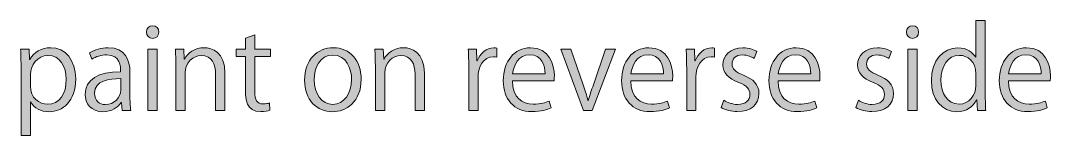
# Model space of a CAD drawing. Header units: millimetres. Extents: x 0 to 329, y 57 to 300.
# Drawn here: x 46.74 to 88.71, y 57.39 to 62.08 of the extents above; entities that cross this region are included whole.
import ezdxf

# ---------------------------------------------------------------- set-up
doc = ezdxf.new("R2010")
doc.units = ezdxf.units.MM
doc.header["$MEASUREMENT"] = 0
doc.layers.get('0').update_dxf_attribs({"lineweight": 0})

# ---------------------------------------------------------------- blocks, each defined once
blk = doc.blocks.new('Block_1')
at = {"true_color": 0x000000, "transparency": 33554687}
h = blk.add_hatch(color=18, dxfattribs=at)
h.dxf.hatch_style = 2
edge = h.paths.add_edge_path()
edge.add_spline(control_points=[(52.312, 58.408), (52.312, 58.408), (51.931, 58.408), (51.931, 58.408), (51.931, 58.408), (51.931, 60.908), (51.931, 60.908), (51.931, 60.908), (52.312, 60.908), (52.312, 60.908), (52.312, 60.908), (52.312, 58.408), (52.312, 58.408)], knot_values=[0, 0, 0, 0, 1, 1, 1, 2, 2, 2, 3, 3, 3, 4, 4, 4, 4], degree=3, periodic=0)
edge = h.paths.add_edge_path()
edge.add_spline(control_points=[(52.119, 61.348), (51.972, 61.348), (51.871, 61.463), (51.871, 61.61), (51.871, 61.752), (51.977, 61.867), (52.124, 61.867), (52.275, 61.867), (52.371, 61.752), (52.371, 61.61), (52.371, 61.449), (52.266, 61.348), (52.119, 61.348)], knot_values=[0, 0, 0, 0, 1, 1, 1, 2, 2, 2, 3, 3, 3, 4, 4, 4, 4], degree=3, periodic=0)
h = blk.add_hatch(color=18, dxfattribs=at)
h.dxf.hatch_style = 2
edge = h.paths.add_edge_path()
edge.add_spline(control_points=[(83.286, 58.408), (83.286, 58.408), (82.905, 58.408), (82.905, 58.408), (82.905, 58.408), (82.905, 60.908), (82.905, 60.908), (82.905, 60.908), (83.286, 60.908), (83.286, 60.908), (83.286, 60.908), (83.286, 58.408), (83.286, 58.408)], knot_values=[0, 0, 0, 0, 1, 1, 1, 2, 2, 2, 3, 3, 3, 4, 4, 4, 4], degree=3, periodic=0)
edge = h.paths.add_edge_path()
edge.add_spline(control_points=[(83.093, 61.348), (82.946, 61.348), (82.845, 61.463), (82.845, 61.61), (82.845, 61.752), (82.951, 61.867), (83.097, 61.867), (83.249, 61.867), (83.345, 61.752), (83.345, 61.61), (83.345, 61.449), (83.239, 61.348), (83.093, 61.348)], knot_values=[0, 0, 0, 0, 1, 1, 1, 2, 2, 2, 3, 3, 3, 4, 4, 4, 4], degree=3, periodic=0)
h = blk.add_hatch(color=18, dxfattribs=at)
h.dxf.hatch_style = 2
edge = h.paths.add_edge_path()
edge.add_spline(control_points=[(85.679, 59.908), (85.679, 60.408), (85.326, 60.656), (85.005, 60.656), (84.533, 60.656), (84.253, 60.215), (84.253, 59.642), (84.253, 59.115), (84.501, 58.665), (84.991, 58.665), (85.404, 58.665), (85.679, 59.028), (85.679, 59.427), (85.679, 59.427), (85.679, 59.908), (85.679, 59.908)], knot_values=[0, 0, 0, 0, 1, 1, 1, 2, 2, 2, 3, 3, 3, 4, 4, 4, 5, 5, 5, 5], degree=3, periodic=0)
edge = h.paths.add_edge_path()
edge.add_spline(control_points=[(86.06, 59.028), (86.06, 58.826), (86.069, 58.578), (86.078, 58.408), (86.078, 58.408), (85.739, 58.408), (85.739, 58.408), (85.739, 58.408), (85.721, 58.835), (85.721, 58.835), (85.721, 58.835), (85.707, 58.835), (85.707, 58.835), (85.578, 58.574), (85.294, 58.353), (84.89, 58.353), (84.313, 58.353), (83.863, 58.853), (83.863, 59.624), (83.863, 60.468), (84.358, 60.963), (84.941, 60.963), (85.308, 60.963), (85.556, 60.784), (85.67, 60.578), (85.67, 60.578), (85.679, 60.578), (85.679, 60.578), (85.679, 60.578), (85.679, 62.078), (85.679, 62.078), (85.679, 62.078), (86.06, 62.078), (86.06, 62.078), (86.06, 62.078), (86.06, 59.028), (86.06, 59.028)], knot_values=[0, 0, 0, 0, 1, 1, 1, 2, 2, 2, 3, 3, 3, 4, 4, 4, 5, 5, 5, 6, 6, 6, 7, 7, 7, 8, 8, 8, 9, 9, 9, 10, 10, 10, 11, 11, 11, 12, 12, 12, 12], degree=3, periodic=0)
h = blk.add_hatch(color=18, dxfattribs=at)
h.dxf.hatch_style = 2
edge = h.paths.add_edge_path()
edge.add_spline(control_points=[(55.907, 61.362), (55.907, 61.362), (56.283, 61.49), (56.283, 61.49), (56.283, 61.49), (56.283, 60.908), (56.283, 60.908), (56.283, 60.908), (56.93, 60.908), (56.93, 60.908), (56.93, 60.908), (56.93, 60.61), (56.93, 60.61), (56.93, 60.61), (56.283, 60.61), (56.283, 60.61), (56.283, 60.61), (56.283, 59.165), (56.283, 59.165), (56.283, 58.849), (56.379, 58.674), (56.622, 58.674), (56.737, 58.674), (56.815, 58.688), (56.879, 58.711), (56.879, 58.711), (56.902, 58.418), (56.902, 58.418), (56.82, 58.381), (56.691, 58.358), (56.531, 58.358), (55.925, 58.358), (55.907, 58.908), (55.907, 59.174), (55.907, 59.174), (55.907, 60.61), (55.907, 60.61), (55.907, 60.61), (55.522, 60.61), (55.522, 60.61), (55.522, 60.61), (55.522, 60.908), (55.522, 60.908), (55.522, 60.908), (55.907, 60.908), (55.907, 60.908), (55.907, 60.908), (55.907, 61.362), (55.907, 61.362)], knot_values=[0, 0, 0, 0, 1, 1, 1, 2, 2, 2, 3, 3, 3, 4, 4, 4, 5, 5, 5, 6, 6, 6, 7, 7, 7, 8, 8, 8, 9, 9, 9, 10, 10, 10, 11, 11, 11, 12, 12, 12, 13, 13, 13, 14, 14, 14, 15, 15, 15, 16, 16, 16, 16], degree=3, periodic=0)
h = blk.add_hatch(color=18, dxfattribs=at)
h.dxf.hatch_style = 2
edge = h.paths.add_edge_path()
edge.add_spline(control_points=[(47.139, 59.404), (47.139, 58.918), (47.501, 58.661), (47.84, 58.661), (48.331, 58.661), (48.601, 59.083), (48.601, 59.679), (48.601, 60.197), (48.34, 60.656), (47.854, 60.656), (47.427, 60.656), (47.139, 60.243), (47.139, 59.881), (47.139, 59.881), (47.139, 59.404), (47.139, 59.404)], knot_values=[0, 0, 0, 0, 1, 1, 1, 2, 2, 2, 3, 3, 3, 4, 4, 4, 5, 5, 5, 5], degree=3, periodic=0)
edge = h.paths.add_edge_path()
edge.add_spline(control_points=[(47.115, 60.486), (47.29, 60.793), (47.579, 60.968), (47.968, 60.968), (48.56, 60.968), (48.987, 60.459), (48.987, 59.693), (48.987, 58.775), (48.45, 58.353), (47.9, 58.353), (47.57, 58.353), (47.294, 58.505), (47.148, 58.752), (47.148, 58.752), (47.139, 58.752), (47.139, 58.752), (47.139, 58.752), (47.139, 57.386), (47.139, 57.386), (47.139, 57.386), (46.758, 57.386), (46.758, 57.386), (46.758, 57.386), (46.758, 60.106), (46.758, 60.106), (46.758, 60.431), (46.749, 60.683), (46.739, 60.913), (46.739, 60.913), (47.083, 60.913), (47.083, 60.913), (47.083, 60.913), (47.106, 60.486), (47.106, 60.486), (47.106, 60.486), (47.115, 60.486), (47.115, 60.486)], knot_values=[0, 0, 0, 0, 1, 1, 1, 2, 2, 2, 3, 3, 3, 4, 4, 4, 5, 5, 5, 6, 6, 6, 7, 7, 7, 8, 8, 8, 9, 9, 9, 10, 10, 10, 11, 11, 11, 12, 12, 12, 12], degree=3, periodic=0)
h = blk.add_hatch(color=18, dxfattribs=at)
h.dxf.hatch_style = 2
edge = h.paths.add_edge_path()
edge.add_spline(control_points=[(50.821, 59.706), (50.349, 59.706), (49.757, 59.638), (49.757, 59.11), (49.757, 58.789), (49.959, 58.647), (50.188, 58.647), (50.56, 58.647), (50.821, 58.931), (50.821, 59.234), (50.821, 59.234), (50.821, 59.706), (50.821, 59.706)], knot_values=[0, 0, 0, 0, 1, 1, 1, 2, 2, 2, 3, 3, 3, 4, 4, 4, 4], degree=3, periodic=0)
edge = h.paths.add_edge_path()
edge.add_spline(control_points=[(51.197, 59.005), (51.197, 58.798), (51.202, 58.583), (51.234, 58.408), (51.234, 58.408), (50.885, 58.408), (50.885, 58.408), (50.885, 58.408), (50.849, 58.73), (50.849, 58.73), (50.849, 58.73), (50.835, 58.73), (50.835, 58.73), (50.707, 58.532), (50.45, 58.353), (50.097, 58.353), (49.62, 58.353), (49.368, 58.702), (49.368, 59.064), (49.368, 59.665), (49.89, 59.991), (50.817, 59.986), (50.817, 60.197), (50.817, 60.674), (50.248, 60.674), (50.032, 60.674), (49.808, 60.614), (49.638, 60.495), (49.638, 60.495), (49.546, 60.757), (49.546, 60.757), (49.748, 60.89), (50.028, 60.968), (50.308, 60.968), (51.014, 60.968), (51.197, 60.468), (51.197, 59.973), (51.197, 59.973), (51.197, 59.005), (51.197, 59.005)], knot_values=[0, 0, 0, 0, 1, 1, 1, 2, 2, 2, 3, 3, 3, 4, 4, 4, 5, 5, 5, 6, 6, 6, 7, 7, 7, 8, 8, 8, 9, 9, 9, 10, 10, 10, 11, 11, 11, 12, 12, 12, 13, 13, 13, 13], degree=3, periodic=0)
h = blk.add_hatch(color=18, dxfattribs=at)
h.dxf.hatch_style = 2
edge = h.paths.add_edge_path()
edge.add_spline(control_points=[(55.068, 58.408), (55.068, 58.408), (54.687, 58.408), (54.687, 58.408), (54.687, 58.408), (54.687, 59.885), (54.687, 59.885), (54.687, 60.293), (54.54, 60.651), (54.105, 60.651), (53.779, 60.651), (53.449, 60.376), (53.449, 59.94), (53.449, 59.94), (53.449, 58.408), (53.449, 58.408), (53.449, 58.408), (53.068, 58.408), (53.068, 58.408), (53.068, 58.408), (53.068, 60.266), (53.068, 60.266), (53.068, 60.523), (53.059, 60.711), (53.05, 60.913), (53.05, 60.913), (53.389, 60.913), (53.389, 60.913), (53.389, 60.913), (53.412, 60.504), (53.412, 60.504), (53.412, 60.504), (53.421, 60.504), (53.421, 60.504), (53.545, 60.747), (53.834, 60.968), (54.224, 60.968), (54.536, 60.968), (55.068, 60.78), (55.068, 59.931), (55.068, 59.931), (55.068, 58.408), (55.068, 58.408)], knot_values=[0, 0, 0, 0, 1, 1, 1, 2, 2, 2, 3, 3, 3, 4, 4, 4, 5, 5, 5, 6, 6, 6, 7, 7, 7, 8, 8, 8, 9, 9, 9, 10, 10, 10, 11, 11, 11, 12, 12, 12, 13, 13, 13, 14, 14, 14, 14], degree=3, periodic=0)
h = blk.add_hatch(color=18, dxfattribs=at)
h.dxf.hatch_style = 2
edge = h.paths.add_edge_path()
edge.add_spline(control_points=[(59.47, 60.67), (58.929, 60.67), (58.704, 60.138), (58.704, 59.656), (58.704, 59.101), (59.012, 58.652), (59.461, 58.652), (59.915, 58.652), (60.232, 59.101), (60.232, 59.665), (60.232, 60.11), (60.016, 60.67), (59.47, 60.67)], knot_values=[0, 0, 0, 0, 1, 1, 1, 2, 2, 2, 3, 3, 3, 4, 4, 4, 4], degree=3, periodic=0)
edge = h.paths.add_edge_path()
edge.add_spline(control_points=[(60.621, 59.679), (60.621, 58.748), (60.007, 58.353), (59.452, 58.353), (58.81, 58.353), (58.314, 58.835), (58.314, 59.642), (58.314, 60.495), (58.846, 60.968), (59.484, 60.968), (60.167, 60.968), (60.621, 60.445), (60.621, 59.679)], knot_values=[0, 0, 0, 0, 1, 1, 1, 2, 2, 2, 3, 3, 3, 4, 4, 4, 4], degree=3, periodic=0)
h = blk.add_hatch(color=18, dxfattribs=at)
h.dxf.hatch_style = 2
edge = h.paths.add_edge_path()
edge.add_spline(control_points=[(63.199, 58.408), (63.199, 58.408), (62.818, 58.408), (62.818, 58.408), (62.818, 58.408), (62.818, 59.885), (62.818, 59.885), (62.818, 60.293), (62.671, 60.651), (62.236, 60.651), (61.91, 60.651), (61.58, 60.376), (61.58, 59.94), (61.58, 59.94), (61.58, 58.408), (61.58, 58.408), (61.58, 58.408), (61.199, 58.408), (61.199, 58.408), (61.199, 58.408), (61.199, 60.266), (61.199, 60.266), (61.199, 60.523), (61.19, 60.711), (61.181, 60.913), (61.181, 60.913), (61.52, 60.913), (61.52, 60.913), (61.52, 60.913), (61.543, 60.504), (61.543, 60.504), (61.543, 60.504), (61.552, 60.504), (61.552, 60.504), (61.676, 60.747), (61.965, 60.968), (62.355, 60.968), (62.667, 60.968), (63.199, 60.78), (63.199, 59.931), (63.199, 59.931), (63.199, 58.408), (63.199, 58.408)], knot_values=[0, 0, 0, 0, 1, 1, 1, 2, 2, 2, 3, 3, 3, 4, 4, 4, 5, 5, 5, 6, 6, 6, 7, 7, 7, 8, 8, 8, 9, 9, 9, 10, 10, 10, 11, 11, 11, 12, 12, 12, 13, 13, 13, 14, 14, 14, 14], degree=3, periodic=0)
h = blk.add_hatch(color=18, dxfattribs=at)
h.dxf.hatch_style = 2
edge = h.paths.add_edge_path()
edge.add_spline(control_points=[(66.147, 60.587), (66.106, 60.592), (66.065, 60.596), (66.01, 60.596), (65.597, 60.596), (65.386, 60.188), (65.386, 59.766), (65.386, 59.766), (65.386, 58.408), (65.386, 58.408), (65.386, 58.408), (65.006, 58.408), (65.006, 58.408), (65.006, 58.408), (65.006, 60.16), (65.006, 60.16), (65.006, 60.427), (65.001, 60.67), (64.987, 60.908), (64.987, 60.908), (65.322, 60.908), (65.322, 60.908), (65.322, 60.908), (65.34, 60.427), (65.34, 60.427), (65.34, 60.427), (65.354, 60.427), (65.354, 60.427), (65.464, 60.738), (65.726, 60.963), (66.033, 60.963), (66.074, 60.963), (66.106, 60.954), (66.147, 60.949), (66.147, 60.949), (66.147, 60.587), (66.147, 60.587)], knot_values=[0, 0, 0, 0, 1, 1, 1, 2, 2, 2, 3, 3, 3, 4, 4, 4, 5, 5, 5, 6, 6, 6, 7, 7, 7, 8, 8, 8, 9, 9, 9, 10, 10, 10, 11, 11, 11, 12, 12, 12, 12], degree=3, periodic=0)
h = blk.add_hatch(color=18, dxfattribs=at)
h.dxf.hatch_style = 2
edge = h.paths.add_edge_path()
edge.add_spline(control_points=[(68.12, 59.899), (68.124, 60.239), (67.982, 60.679), (67.491, 60.679), (67.033, 60.679), (66.831, 60.243), (66.794, 59.899), (66.794, 59.899), (68.12, 59.899), (68.12, 59.899)], knot_values=[0, 0, 0, 0, 1, 1, 1, 2, 2, 2, 3, 3, 3, 3], degree=3, periodic=0)
edge = h.paths.add_edge_path()
edge.add_spline(control_points=[(68.362, 58.514), (68.22, 58.445), (67.959, 58.358), (67.578, 58.358), (66.849, 58.358), (66.413, 58.872), (66.413, 59.619), (66.413, 60.404), (66.853, 60.968), (67.528, 60.968), (68.298, 60.968), (68.495, 60.261), (68.495, 59.826), (68.495, 59.739), (68.491, 59.674), (68.486, 59.615), (68.486, 59.615), (66.785, 59.615), (66.785, 59.615), (66.789, 58.922), (67.184, 58.661), (67.633, 58.661), (67.945, 58.661), (68.133, 58.725), (68.289, 58.789), (68.289, 58.789), (68.362, 58.514), (68.362, 58.514)], knot_values=[0, 0, 0, 0, 1, 1, 1, 2, 2, 2, 3, 3, 3, 4, 4, 4, 5, 5, 5, 6, 6, 6, 7, 7, 7, 8, 8, 8, 9, 9, 9, 9], degree=3, periodic=0)
h = blk.add_hatch(color=18, dxfattribs=at)
h.dxf.hatch_style = 2
edge = h.paths.add_edge_path()
edge.add_spline(control_points=[(70.986, 60.908), (70.986, 60.908), (70.036, 58.408), (70.036, 58.408), (70.036, 58.408), (69.678, 58.408), (69.678, 58.408), (69.678, 58.408), (68.757, 60.913), (68.757, 60.913), (68.757, 60.913), (69.165, 60.913), (69.165, 60.913), (69.165, 60.913), (69.665, 59.459), (69.665, 59.459), (69.743, 59.234), (69.812, 59.023), (69.867, 58.817), (69.867, 58.817), (69.88, 58.817), (69.88, 58.817), (69.935, 59.023), (70.009, 59.234), (70.087, 59.459), (70.087, 59.459), (70.582, 60.908), (70.582, 60.908), (70.582, 60.908), (70.986, 60.908), (70.986, 60.908)], knot_values=[0, 0, 0, 0, 1, 1, 1, 2, 2, 2, 3, 3, 3, 4, 4, 4, 5, 5, 5, 6, 6, 6, 7, 7, 7, 8, 8, 8, 9, 9, 9, 10, 10, 10, 10], degree=3, periodic=0)
h = blk.add_hatch(color=18, dxfattribs=at)
h.dxf.hatch_style = 2
edge = h.paths.add_edge_path()
edge.add_spline(control_points=[(72.944, 59.899), (72.949, 60.239), (72.806, 60.679), (72.316, 60.679), (71.857, 60.679), (71.655, 60.243), (71.618, 59.899), (71.618, 59.899), (72.944, 59.899), (72.944, 59.899)], knot_values=[0, 0, 0, 0, 1, 1, 1, 2, 2, 2, 3, 3, 3, 3], degree=3, periodic=0)
edge = h.paths.add_edge_path()
edge.add_spline(control_points=[(73.187, 58.514), (73.045, 58.445), (72.783, 58.358), (72.403, 58.358), (71.673, 58.358), (71.238, 58.872), (71.238, 59.619), (71.238, 60.404), (71.678, 60.968), (72.352, 60.968), (73.123, 60.968), (73.32, 60.261), (73.32, 59.826), (73.32, 59.739), (73.315, 59.674), (73.311, 59.615), (73.311, 59.615), (71.609, 59.615), (71.609, 59.615), (71.614, 58.922), (72.008, 58.661), (72.458, 58.661), (72.77, 58.661), (72.958, 58.725), (73.114, 58.789), (73.114, 58.789), (73.187, 58.514), (73.187, 58.514)], knot_values=[0, 0, 0, 0, 1, 1, 1, 2, 2, 2, 3, 3, 3, 4, 4, 4, 5, 5, 5, 6, 6, 6, 7, 7, 7, 8, 8, 8, 9, 9, 9, 9], degree=3, periodic=0)
h = blk.add_hatch(color=18, dxfattribs=at)
h.dxf.hatch_style = 2
edge = h.paths.add_edge_path()
edge.add_spline(control_points=[(75.03, 60.587), (74.989, 60.592), (74.948, 60.596), (74.893, 60.596), (74.48, 60.596), (74.269, 60.188), (74.269, 59.766), (74.269, 59.766), (74.269, 58.408), (74.269, 58.408), (74.269, 58.408), (73.889, 58.408), (73.889, 58.408), (73.889, 58.408), (73.889, 60.16), (73.889, 60.16), (73.889, 60.427), (73.884, 60.67), (73.87, 60.908), (73.87, 60.908), (74.205, 60.908), (74.205, 60.908), (74.205, 60.908), (74.223, 60.427), (74.223, 60.427), (74.223, 60.427), (74.237, 60.427), (74.237, 60.427), (74.347, 60.738), (74.609, 60.963), (74.916, 60.963), (74.957, 60.963), (74.989, 60.954), (75.03, 60.949), (75.03, 60.949), (75.03, 60.587), (75.03, 60.587)], knot_values=[0, 0, 0, 0, 1, 1, 1, 2, 2, 2, 3, 3, 3, 4, 4, 4, 5, 5, 5, 6, 6, 6, 7, 7, 7, 8, 8, 8, 9, 9, 9, 10, 10, 10, 11, 11, 11, 12, 12, 12, 12], degree=3, periodic=0)
h = blk.add_hatch(color=18, dxfattribs=at)
h.dxf.hatch_style = 2
edge = h.paths.add_edge_path()
edge.add_spline(control_points=[(76.645, 60.527), (76.553, 60.587), (76.383, 60.674), (76.159, 60.674), (75.883, 60.674), (75.737, 60.504), (75.737, 60.303), (75.737, 60.087), (75.879, 59.986), (76.2, 59.849), (76.604, 59.684), (76.837, 59.472), (76.837, 59.096), (76.837, 58.652), (76.498, 58.358), (75.952, 58.358), (75.705, 58.358), (75.466, 58.427), (75.296, 58.528), (75.296, 58.528), (75.402, 58.821), (75.402, 58.821), (75.535, 58.743), (75.75, 58.652), (75.966, 58.652), (76.301, 58.652), (76.466, 58.831), (76.466, 59.055), (76.466, 59.289), (76.333, 59.418), (76.003, 59.551), (75.581, 59.72), (75.365, 59.954), (75.365, 60.257), (75.365, 60.646), (75.677, 60.968), (76.182, 60.968), (76.42, 60.968), (76.622, 60.899), (76.755, 60.816), (76.755, 60.816), (76.645, 60.527), (76.645, 60.527)], knot_values=[0, 0, 0, 0, 1, 1, 1, 2, 2, 2, 3, 3, 3, 4, 4, 4, 5, 5, 5, 6, 6, 6, 7, 7, 7, 8, 8, 8, 9, 9, 9, 10, 10, 10, 11, 11, 11, 12, 12, 12, 13, 13, 13, 14, 14, 14, 14], degree=3, periodic=0)
h = blk.add_hatch(color=18, dxfattribs=at)
h.dxf.hatch_style = 2
edge = h.paths.add_edge_path()
edge.add_spline(control_points=[(78.947, 59.899), (78.952, 60.239), (78.809, 60.679), (78.319, 60.679), (77.86, 60.679), (77.658, 60.243), (77.621, 59.899), (77.621, 59.899), (78.947, 59.899), (78.947, 59.899)], knot_values=[0, 0, 0, 0, 1, 1, 1, 2, 2, 2, 3, 3, 3, 3], degree=3, periodic=0)
edge = h.paths.add_edge_path()
edge.add_spline(control_points=[(79.19, 58.514), (79.048, 58.445), (78.787, 58.358), (78.406, 58.358), (77.677, 58.358), (77.241, 58.872), (77.241, 59.619), (77.241, 60.404), (77.681, 60.968), (78.355, 60.968), (79.126, 60.968), (79.323, 60.261), (79.323, 59.826), (79.323, 59.739), (79.319, 59.674), (79.314, 59.615), (79.314, 59.615), (77.612, 59.615), (77.612, 59.615), (77.617, 58.922), (78.011, 58.661), (78.461, 58.661), (78.773, 58.661), (78.961, 58.725), (79.117, 58.789), (79.117, 58.789), (79.19, 58.514), (79.19, 58.514)], knot_values=[0, 0, 0, 0, 1, 1, 1, 2, 2, 2, 3, 3, 3, 4, 4, 4, 5, 5, 5, 6, 6, 6, 7, 7, 7, 8, 8, 8, 9, 9, 9, 9], degree=3, periodic=0)
h = blk.add_hatch(color=18, dxfattribs=at)
h.dxf.hatch_style = 2
edge = h.paths.add_edge_path()
edge.add_spline(control_points=[(82.13, 60.527), (82.038, 60.587), (81.869, 60.674), (81.644, 60.674), (81.368, 60.674), (81.222, 60.504), (81.222, 60.303), (81.222, 60.087), (81.364, 59.986), (81.685, 59.849), (82.088, 59.684), (82.322, 59.472), (82.322, 59.096), (82.322, 58.652), (81.983, 58.358), (81.437, 58.358), (81.19, 58.358), (80.951, 58.427), (80.781, 58.528), (80.781, 58.528), (80.887, 58.821), (80.887, 58.821), (81.02, 58.743), (81.235, 58.652), (81.451, 58.652), (81.786, 58.652), (81.951, 58.831), (81.951, 59.055), (81.951, 59.289), (81.818, 59.418), (81.488, 59.551), (81.066, 59.72), (80.85, 59.954), (80.85, 60.257), (80.85, 60.646), (81.162, 60.968), (81.667, 60.968), (81.905, 60.968), (82.107, 60.899), (82.24, 60.816), (82.24, 60.816), (82.13, 60.527), (82.13, 60.527)], knot_values=[0, 0, 0, 0, 1, 1, 1, 2, 2, 2, 3, 3, 3, 4, 4, 4, 5, 5, 5, 6, 6, 6, 7, 7, 7, 8, 8, 8, 9, 9, 9, 10, 10, 10, 11, 11, 11, 12, 12, 12, 13, 13, 13, 14, 14, 14, 14], degree=3, periodic=0)
h = blk.add_hatch(color=18, dxfattribs=at)
h.dxf.hatch_style = 2
edge = h.paths.add_edge_path()
edge.add_spline(control_points=[(88.339, 59.899), (88.344, 60.239), (88.201, 60.679), (87.711, 60.679), (87.252, 60.679), (87.05, 60.243), (87.013, 59.899), (87.013, 59.899), (88.339, 59.899), (88.339, 59.899)], knot_values=[0, 0, 0, 0, 1, 1, 1, 2, 2, 2, 3, 3, 3, 3], degree=3, periodic=0)
edge = h.paths.add_edge_path()
edge.add_spline(control_points=[(88.582, 58.514), (88.44, 58.445), (88.179, 58.358), (87.798, 58.358), (87.069, 58.358), (86.633, 58.872), (86.633, 59.619), (86.633, 60.404), (87.073, 60.968), (87.747, 60.968), (88.518, 60.968), (88.715, 60.261), (88.715, 59.826), (88.715, 59.739), (88.711, 59.674), (88.706, 59.615), (88.706, 59.615), (87.005, 59.615), (87.005, 59.615), (87.009, 58.922), (87.403, 58.661), (87.853, 58.661), (88.165, 58.661), (88.353, 58.725), (88.509, 58.789), (88.509, 58.789), (88.582, 58.514), (88.582, 58.514)], knot_values=[0, 0, 0, 0, 1, 1, 1, 2, 2, 2, 3, 3, 3, 4, 4, 4, 5, 5, 5, 6, 6, 6, 7, 7, 7, 8, 8, 8, 9, 9, 9, 9], degree=3, periodic=0)
for points, knots in [([(52.119, 61.348), (51.972, 61.348), (51.871, 61.463), (51.871, 61.61), (51.871, 61.752), (51.977, 61.867), (52.124, 61.867), (52.275, 61.867), (52.371, 61.752), (52.371, 61.61), (52.371, 61.449), (52.266, 61.348), (52.119, 61.348)], [0, 0, 0, 0, 1, 1, 1, 2, 2, 2, 3, 3, 3, 4, 4, 4, 4]), ([(83.093, 61.348), (82.946, 61.348), (82.845, 61.463), (82.845, 61.61), (82.845, 61.752), (82.951, 61.867), (83.097, 61.867), (83.249, 61.867), (83.345, 61.752), (83.345, 61.61), (83.345, 61.449), (83.239, 61.348), (83.093, 61.348)], [0, 0, 0, 0, 1, 1, 1, 2, 2, 2, 3, 3, 3, 4, 4, 4, 4]), ([(86.06, 59.028), (86.06, 58.826), (86.069, 58.578), (86.078, 58.408), (86.078, 58.408), (85.739, 58.408), (85.739, 58.408), (85.739, 58.408), (85.721, 58.835), (85.721, 58.835), (85.721, 58.835), (85.707, 58.835), (85.707, 58.835), (85.578, 58.574), (85.294, 58.353), (84.89, 58.353), (84.313, 58.353), (83.863, 58.853), (83.863, 59.624), (83.863, 60.468), (84.358, 60.963), (84.941, 60.963), (85.308, 60.963), (85.556, 60.784), (85.67, 60.578), (85.67, 60.578), (85.679, 60.578), (85.679, 60.578), (85.679, 60.578), (85.679, 62.078), (85.679, 62.078), (85.679, 62.078), (86.06, 62.078), (86.06, 62.078), (86.06, 62.078), (86.06, 59.028), (86.06, 59.028)], [0, 0, 0, 0, 1, 1, 1, 2, 2, 2, 3, 3, 3, 4, 4, 4, 5, 5, 5, 6, 6, 6, 7, 7, 7, 8, 8, 8, 9, 9, 9, 10, 10, 10, 11, 11, 11, 12, 12, 12, 12]), ([(55.907, 61.362), (55.907, 61.362), (56.283, 61.49), (56.283, 61.49), (56.283, 61.49), (56.283, 60.908), (56.283, 60.908), (56.283, 60.908), (56.93, 60.908), (56.93, 60.908), (56.93, 60.908), (56.93, 60.61), (56.93, 60.61), (56.93, 60.61), (56.283, 60.61), (56.283, 60.61), (56.283, 60.61), (56.283, 59.165), (56.283, 59.165), (56.283, 58.849), (56.379, 58.674), (56.622, 58.674), (56.737, 58.674), (56.815, 58.688), (56.879, 58.711), (56.879, 58.711), (56.902, 58.418), (56.902, 58.418), (56.82, 58.381), (56.691, 58.358), (56.531, 58.358), (55.925, 58.358), (55.907, 58.908), (55.907, 59.174), (55.907, 59.174), (55.907, 60.61), (55.907, 60.61), (55.907, 60.61), (55.522, 60.61), (55.522, 60.61), (55.522, 60.61), (55.522, 60.908), (55.522, 60.908), (55.522, 60.908), (55.907, 60.908), (55.907, 60.908), (55.907, 60.908), (55.907, 61.362), (55.907, 61.362)], [0, 0, 0, 0, 1, 1, 1, 2, 2, 2, 3, 3, 3, 4, 4, 4, 5, 5, 5, 6, 6, 6, 7, 7, 7, 8, 8, 8, 9, 9, 9, 10, 10, 10, 11, 11, 11, 12, 12, 12, 13, 13, 13, 14, 14, 14, 15, 15, 15, 16, 16, 16, 16]), ([(47.115, 60.486), (47.29, 60.793), (47.579, 60.968), (47.968, 60.968), (48.56, 60.968), (48.987, 60.459), (48.987, 59.693), (48.987, 58.775), (48.45, 58.353), (47.9, 58.353), (47.57, 58.353), (47.294, 58.505), (47.148, 58.752), (47.148, 58.752), (47.139, 58.752), (47.139, 58.752), (47.139, 58.752), (47.139, 57.386), (47.139, 57.386), (47.139, 57.386), (46.758, 57.386), (46.758, 57.386), (46.758, 57.386), (46.758, 60.106), (46.758, 60.106), (46.758, 60.431), (46.749, 60.683), (46.739, 60.913), (46.739, 60.913), (47.083, 60.913), (47.083, 60.913), (47.083, 60.913), (47.106, 60.486), (47.106, 60.486), (47.106, 60.486), (47.115, 60.486), (47.115, 60.486)], [0, 0, 0, 0, 1, 1, 1, 2, 2, 2, 3, 3, 3, 4, 4, 4, 5, 5, 5, 6, 6, 6, 7, 7, 7, 8, 8, 8, 9, 9, 9, 10, 10, 10, 11, 11, 11, 12, 12, 12, 12]), ([(51.197, 59.005), (51.197, 58.798), (51.202, 58.583), (51.234, 58.408), (51.234, 58.408), (50.885, 58.408), (50.885, 58.408), (50.885, 58.408), (50.849, 58.73), (50.849, 58.73), (50.849, 58.73), (50.835, 58.73), (50.835, 58.73), (50.707, 58.532), (50.45, 58.353), (50.097, 58.353), (49.62, 58.353), (49.368, 58.702), (49.368, 59.064), (49.368, 59.665), (49.89, 59.991), (50.817, 59.986), (50.817, 60.197), (50.817, 60.674), (50.248, 60.674), (50.032, 60.674), (49.808, 60.614), (49.638, 60.495), (49.638, 60.495), (49.546, 60.757), (49.546, 60.757), (49.748, 60.89), (50.028, 60.968), (50.308, 60.968), (51.014, 60.968), (51.197, 60.468), (51.197, 59.973), (51.197, 59.973), (51.197, 59.005), (51.197, 59.005)], [0, 0, 0, 0, 1, 1, 1, 2, 2, 2, 3, 3, 3, 4, 4, 4, 5, 5, 5, 6, 6, 6, 7, 7, 7, 8, 8, 8, 9, 9, 9, 10, 10, 10, 11, 11, 11, 12, 12, 12, 13, 13, 13, 13]), ([(52.312, 58.408), (52.312, 58.408), (51.931, 58.408), (51.931, 58.408), (51.931, 58.408), (51.931, 60.908), (51.931, 60.908), (51.931, 60.908), (52.312, 60.908), (52.312, 60.908), (52.312, 60.908), (52.312, 58.408), (52.312, 58.408)], [0, 0, 0, 0, 1, 1, 1, 2, 2, 2, 3, 3, 3, 4, 4, 4, 4]), ([(55.068, 58.408), (55.068, 58.408), (54.687, 58.408), (54.687, 58.408), (54.687, 58.408), (54.687, 59.885), (54.687, 59.885), (54.687, 60.293), (54.54, 60.651), (54.105, 60.651), (53.779, 60.651), (53.449, 60.376), (53.449, 59.94), (53.449, 59.94), (53.449, 58.408), (53.449, 58.408), (53.449, 58.408), (53.068, 58.408), (53.068, 58.408), (53.068, 58.408), (53.068, 60.266), (53.068, 60.266), (53.068, 60.523), (53.059, 60.711), (53.05, 60.913), (53.05, 60.913), (53.389, 60.913), (53.389, 60.913), (53.389, 60.913), (53.412, 60.504), (53.412, 60.504), (53.412, 60.504), (53.421, 60.504), (53.421, 60.504), (53.545, 60.747), (53.834, 60.968), (54.224, 60.968), (54.536, 60.968), (55.068, 60.78), (55.068, 59.931), (55.068, 59.931), (55.068, 58.408), (55.068, 58.408)], [0, 0, 0, 0, 1, 1, 1, 2, 2, 2, 3, 3, 3, 4, 4, 4, 5, 5, 5, 6, 6, 6, 7, 7, 7, 8, 8, 8, 9, 9, 9, 10, 10, 10, 11, 11, 11, 12, 12, 12, 13, 13, 13, 14, 14, 14, 14]), ([(60.621, 59.679), (60.621, 58.748), (60.007, 58.353), (59.452, 58.353), (58.81, 58.353), (58.314, 58.835), (58.314, 59.642), (58.314, 60.495), (58.846, 60.968), (59.484, 60.968), (60.167, 60.968), (60.621, 60.445), (60.621, 59.679)], [0, 0, 0, 0, 1, 1, 1, 2, 2, 2, 3, 3, 3, 4, 4, 4, 4]), ([(63.199, 58.408), (63.199, 58.408), (62.818, 58.408), (62.818, 58.408), (62.818, 58.408), (62.818, 59.885), (62.818, 59.885), (62.818, 60.293), (62.671, 60.651), (62.236, 60.651), (61.91, 60.651), (61.58, 60.376), (61.58, 59.94), (61.58, 59.94), (61.58, 58.408), (61.58, 58.408), (61.58, 58.408), (61.199, 58.408), (61.199, 58.408), (61.199, 58.408), (61.199, 60.266), (61.199, 60.266), (61.199, 60.523), (61.19, 60.711), (61.181, 60.913), (61.181, 60.913), (61.52, 60.913), (61.52, 60.913), (61.52, 60.913), (61.543, 60.504), (61.543, 60.504), (61.543, 60.504), (61.552, 60.504), (61.552, 60.504), (61.676, 60.747), (61.965, 60.968), (62.355, 60.968), (62.667, 60.968), (63.199, 60.78), (63.199, 59.931), (63.199, 59.931), (63.199, 58.408), (63.199, 58.408)], [0, 0, 0, 0, 1, 1, 1, 2, 2, 2, 3, 3, 3, 4, 4, 4, 5, 5, 5, 6, 6, 6, 7, 7, 7, 8, 8, 8, 9, 9, 9, 10, 10, 10, 11, 11, 11, 12, 12, 12, 13, 13, 13, 14, 14, 14, 14]), ([(66.147, 60.587), (66.106, 60.592), (66.065, 60.596), (66.01, 60.596), (65.597, 60.596), (65.386, 60.188), (65.386, 59.766), (65.386, 59.766), (65.386, 58.408), (65.386, 58.408), (65.386, 58.408), (65.006, 58.408), (65.006, 58.408), (65.006, 58.408), (65.006, 60.16), (65.006, 60.16), (65.006, 60.427), (65.001, 60.67), (64.987, 60.908), (64.987, 60.908), (65.322, 60.908), (65.322, 60.908), (65.322, 60.908), (65.34, 60.427), (65.34, 60.427), (65.34, 60.427), (65.354, 60.427), (65.354, 60.427), (65.464, 60.738), (65.726, 60.963), (66.033, 60.963), (66.074, 60.963), (66.106, 60.954), (66.147, 60.949), (66.147, 60.949), (66.147, 60.587), (66.147, 60.587)], [0, 0, 0, 0, 1, 1, 1, 2, 2, 2, 3, 3, 3, 4, 4, 4, 5, 5, 5, 6, 6, 6, 7, 7, 7, 8, 8, 8, 9, 9, 9, 10, 10, 10, 11, 11, 11, 12, 12, 12, 12]), ([(68.362, 58.514), (68.22, 58.445), (67.959, 58.358), (67.578, 58.358), (66.849, 58.358), (66.413, 58.872), (66.413, 59.619), (66.413, 60.404), (66.853, 60.968), (67.528, 60.968), (68.298, 60.968), (68.495, 60.261), (68.495, 59.826), (68.495, 59.739), (68.491, 59.674), (68.486, 59.615), (68.486, 59.615), (66.785, 59.615), (66.785, 59.615), (66.789, 58.922), (67.184, 58.661), (67.633, 58.661), (67.945, 58.661), (68.133, 58.725), (68.289, 58.789), (68.289, 58.789), (68.362, 58.514), (68.362, 58.514)], [0, 0, 0, 0, 1, 1, 1, 2, 2, 2, 3, 3, 3, 4, 4, 4, 5, 5, 5, 6, 6, 6, 7, 7, 7, 8, 8, 8, 9, 9, 9, 9]), ([(70.986, 60.908), (70.986, 60.908), (70.036, 58.408), (70.036, 58.408), (70.036, 58.408), (69.678, 58.408), (69.678, 58.408), (69.678, 58.408), (68.757, 60.913), (68.757, 60.913), (68.757, 60.913), (69.165, 60.913), (69.165, 60.913), (69.165, 60.913), (69.665, 59.459), (69.665, 59.459), (69.743, 59.234), (69.812, 59.023), (69.867, 58.817), (69.867, 58.817), (69.88, 58.817), (69.88, 58.817), (69.935, 59.023), (70.009, 59.234), (70.087, 59.459), (70.087, 59.459), (70.582, 60.908), (70.582, 60.908), (70.582, 60.908), (70.986, 60.908), (70.986, 60.908)], [0, 0, 0, 0, 1, 1, 1, 2, 2, 2, 3, 3, 3, 4, 4, 4, 5, 5, 5, 6, 6, 6, 7, 7, 7, 8, 8, 8, 9, 9, 9, 10, 10, 10, 10]), ([(73.187, 58.514), (73.045, 58.445), (72.783, 58.358), (72.403, 58.358), (71.673, 58.358), (71.238, 58.872), (71.238, 59.619), (71.238, 60.404), (71.678, 60.968), (72.352, 60.968), (73.123, 60.968), (73.32, 60.261), (73.32, 59.826), (73.32, 59.739), (73.315, 59.674), (73.311, 59.615), (73.311, 59.615), (71.609, 59.615), (71.609, 59.615), (71.614, 58.922), (72.008, 58.661), (72.458, 58.661), (72.77, 58.661), (72.958, 58.725), (73.114, 58.789), (73.114, 58.789), (73.187, 58.514), (73.187, 58.514)], [0, 0, 0, 0, 1, 1, 1, 2, 2, 2, 3, 3, 3, 4, 4, 4, 5, 5, 5, 6, 6, 6, 7, 7, 7, 8, 8, 8, 9, 9, 9, 9]), ([(75.03, 60.587), (74.989, 60.592), (74.948, 60.596), (74.893, 60.596), (74.48, 60.596), (74.269, 60.188), (74.269, 59.766), (74.269, 59.766), (74.269, 58.408), (74.269, 58.408), (74.269, 58.408), (73.889, 58.408), (73.889, 58.408), (73.889, 58.408), (73.889, 60.16), (73.889, 60.16), (73.889, 60.427), (73.884, 60.67), (73.87, 60.908), (73.87, 60.908), (74.205, 60.908), (74.205, 60.908), (74.205, 60.908), (74.223, 60.427), (74.223, 60.427), (74.223, 60.427), (74.237, 60.427), (74.237, 60.427), (74.347, 60.738), (74.609, 60.963), (74.916, 60.963), (74.957, 60.963), (74.989, 60.954), (75.03, 60.949), (75.03, 60.949), (75.03, 60.587), (75.03, 60.587)], [0, 0, 0, 0, 1, 1, 1, 2, 2, 2, 3, 3, 3, 4, 4, 4, 5, 5, 5, 6, 6, 6, 7, 7, 7, 8, 8, 8, 9, 9, 9, 10, 10, 10, 11, 11, 11, 12, 12, 12, 12]), ([(76.645, 60.527), (76.553, 60.587), (76.383, 60.674), (76.159, 60.674), (75.883, 60.674), (75.737, 60.504), (75.737, 60.303), (75.737, 60.087), (75.879, 59.986), (76.2, 59.849), (76.604, 59.684), (76.837, 59.472), (76.837, 59.096), (76.837, 58.652), (76.498, 58.358), (75.952, 58.358), (75.705, 58.358), (75.466, 58.427), (75.296, 58.528), (75.296, 58.528), (75.402, 58.821), (75.402, 58.821), (75.535, 58.743), (75.75, 58.652), (75.966, 58.652), (76.301, 58.652), (76.466, 58.831), (76.466, 59.055), (76.466, 59.289), (76.333, 59.418), (76.003, 59.551), (75.581, 59.72), (75.365, 59.954), (75.365, 60.257), (75.365, 60.646), (75.677, 60.968), (76.182, 60.968), (76.42, 60.968), (76.622, 60.899), (76.755, 60.816), (76.755, 60.816), (76.645, 60.527), (76.645, 60.527)], [0, 0, 0, 0, 1, 1, 1, 2, 2, 2, 3, 3, 3, 4, 4, 4, 5, 5, 5, 6, 6, 6, 7, 7, 7, 8, 8, 8, 9, 9, 9, 10, 10, 10, 11, 11, 11, 12, 12, 12, 13, 13, 13, 14, 14, 14, 14]), ([(79.19, 58.514), (79.048, 58.445), (78.787, 58.358), (78.406, 58.358), (77.677, 58.358), (77.241, 58.872), (77.241, 59.619), (77.241, 60.404), (77.681, 60.968), (78.355, 60.968), (79.126, 60.968), (79.323, 60.261), (79.323, 59.826), (79.323, 59.739), (79.319, 59.674), (79.314, 59.615), (79.314, 59.615), (77.612, 59.615), (77.612, 59.615), (77.617, 58.922), (78.011, 58.661), (78.461, 58.661), (78.773, 58.661), (78.961, 58.725), (79.117, 58.789), (79.117, 58.789), (79.19, 58.514), (79.19, 58.514)], [0, 0, 0, 0, 1, 1, 1, 2, 2, 2, 3, 3, 3, 4, 4, 4, 5, 5, 5, 6, 6, 6, 7, 7, 7, 8, 8, 8, 9, 9, 9, 9]), ([(82.13, 60.527), (82.038, 60.587), (81.869, 60.674), (81.644, 60.674), (81.368, 60.674), (81.222, 60.504), (81.222, 60.303), (81.222, 60.087), (81.364, 59.986), (81.685, 59.849), (82.088, 59.684), (82.322, 59.472), (82.322, 59.096), (82.322, 58.652), (81.983, 58.358), (81.437, 58.358), (81.19, 58.358), (80.951, 58.427), (80.781, 58.528), (80.781, 58.528), (80.887, 58.821), (80.887, 58.821), (81.02, 58.743), (81.235, 58.652), (81.451, 58.652), (81.786, 58.652), (81.951, 58.831), (81.951, 59.055), (81.951, 59.289), (81.818, 59.418), (81.488, 59.551), (81.066, 59.72), (80.85, 59.954), (80.85, 60.257), (80.85, 60.646), (81.162, 60.968), (81.667, 60.968), (81.905, 60.968), (82.107, 60.899), (82.24, 60.816), (82.24, 60.816), (82.13, 60.527), (82.13, 60.527)], [0, 0, 0, 0, 1, 1, 1, 2, 2, 2, 3, 3, 3, 4, 4, 4, 5, 5, 5, 6, 6, 6, 7, 7, 7, 8, 8, 8, 9, 9, 9, 10, 10, 10, 11, 11, 11, 12, 12, 12, 13, 13, 13, 14, 14, 14, 14]), ([(83.286, 58.408), (83.286, 58.408), (82.905, 58.408), (82.905, 58.408), (82.905, 58.408), (82.905, 60.908), (82.905, 60.908), (82.905, 60.908), (83.286, 60.908), (83.286, 60.908), (83.286, 60.908), (83.286, 58.408), (83.286, 58.408)], [0, 0, 0, 0, 1, 1, 1, 2, 2, 2, 3, 3, 3, 4, 4, 4, 4]), ([(88.582, 58.514), (88.44, 58.445), (88.179, 58.358), (87.798, 58.358), (87.069, 58.358), (86.633, 58.872), (86.633, 59.619), (86.633, 60.404), (87.073, 60.968), (87.747, 60.968), (88.518, 60.968), (88.715, 60.261), (88.715, 59.826), (88.715, 59.739), (88.711, 59.674), (88.706, 59.615), (88.706, 59.615), (87.005, 59.615), (87.005, 59.615), (87.009, 58.922), (87.403, 58.661), (87.853, 58.661), (88.165, 58.661), (88.353, 58.725), (88.509, 58.789), (88.509, 58.789), (88.582, 58.514), (88.582, 58.514)], [0, 0, 0, 0, 1, 1, 1, 2, 2, 2, 3, 3, 3, 4, 4, 4, 5, 5, 5, 6, 6, 6, 7, 7, 7, 8, 8, 8, 9, 9, 9, 9]), ([(47.139, 59.404), (47.139, 58.918), (47.501, 58.661), (47.84, 58.661), (48.331, 58.661), (48.601, 59.083), (48.601, 59.679), (48.601, 60.197), (48.34, 60.656), (47.854, 60.656), (47.427, 60.656), (47.139, 60.243), (47.139, 59.881), (47.139, 59.881), (47.139, 59.404), (47.139, 59.404)], [0, 0, 0, 0, 1, 1, 1, 2, 2, 2, 3, 3, 3, 4, 4, 4, 5, 5, 5, 5]), ([(59.47, 60.67), (58.929, 60.67), (58.704, 60.138), (58.704, 59.656), (58.704, 59.101), (59.012, 58.652), (59.461, 58.652), (59.915, 58.652), (60.232, 59.101), (60.232, 59.665), (60.232, 60.11), (60.016, 60.67), (59.47, 60.67)], [0, 0, 0, 0, 1, 1, 1, 2, 2, 2, 3, 3, 3, 4, 4, 4, 4]), ([(68.12, 59.899), (68.124, 60.239), (67.982, 60.679), (67.491, 60.679), (67.033, 60.679), (66.831, 60.243), (66.794, 59.899), (66.794, 59.899), (68.12, 59.899), (68.12, 59.899)], [0, 0, 0, 0, 1, 1, 1, 2, 2, 2, 3, 3, 3, 3]), ([(72.944, 59.899), (72.949, 60.239), (72.806, 60.679), (72.316, 60.679), (71.857, 60.679), (71.655, 60.243), (71.618, 59.899), (71.618, 59.899), (72.944, 59.899), (72.944, 59.899)], [0, 0, 0, 0, 1, 1, 1, 2, 2, 2, 3, 3, 3, 3]), ([(78.947, 59.899), (78.952, 60.239), (78.809, 60.679), (78.319, 60.679), (77.86, 60.679), (77.658, 60.243), (77.621, 59.899), (77.621, 59.899), (78.947, 59.899), (78.947, 59.899)], [0, 0, 0, 0, 1, 1, 1, 2, 2, 2, 3, 3, 3, 3]), ([(85.679, 59.908), (85.679, 60.408), (85.326, 60.656), (85.005, 60.656), (84.533, 60.656), (84.253, 60.215), (84.253, 59.642), (84.253, 59.115), (84.501, 58.665), (84.991, 58.665), (85.404, 58.665), (85.679, 59.028), (85.679, 59.427), (85.679, 59.427), (85.679, 59.908), (85.679, 59.908)], [0, 0, 0, 0, 1, 1, 1, 2, 2, 2, 3, 3, 3, 4, 4, 4, 5, 5, 5, 5]), ([(88.339, 59.899), (88.344, 60.239), (88.201, 60.679), (87.711, 60.679), (87.252, 60.679), (87.05, 60.243), (87.013, 59.899), (87.013, 59.899), (88.339, 59.899), (88.339, 59.899)], [0, 0, 0, 0, 1, 1, 1, 2, 2, 2, 3, 3, 3, 3]), ([(50.821, 59.706), (50.349, 59.706), (49.757, 59.638), (49.757, 59.11), (49.757, 58.789), (49.959, 58.647), (50.188, 58.647), (50.56, 58.647), (50.821, 58.931), (50.821, 59.234), (50.821, 59.234), (50.821, 59.706), (50.821, 59.706)], [0, 0, 0, 0, 1, 1, 1, 2, 2, 2, 3, 3, 3, 4, 4, 4, 4])]:
    blk.add_open_spline(points, degree=3, knots=knots)

msp = doc.modelspace()

# ---------------------------------------------------------------- block references
msp.add_blockref('Block_1', (0, 0))

doc.saveas('drawing.dxf')
